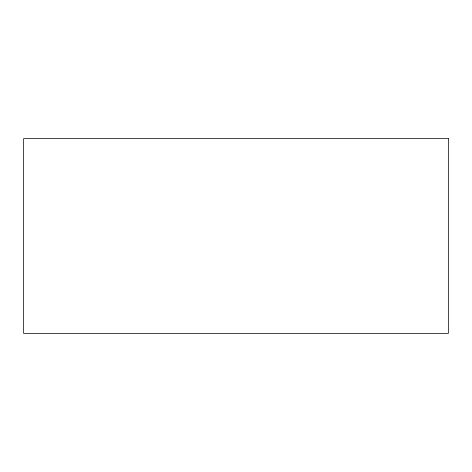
<?xml version="1.0" encoding="UTF-8"?>
<svg xmlns="http://www.w3.org/2000/svg" width="472" height="472" viewBox="0 0 472 472"><rect width="100%" height="100%" fill="white"/><g stroke="black" fill="none" stroke-linecap="round" stroke-linejoin="round"><path stroke-width="0.71" d="M448.4 138.65L23.6 138.65L23.6 333.35L448.4 333.35L448.4 138.65"/></g></svg>
